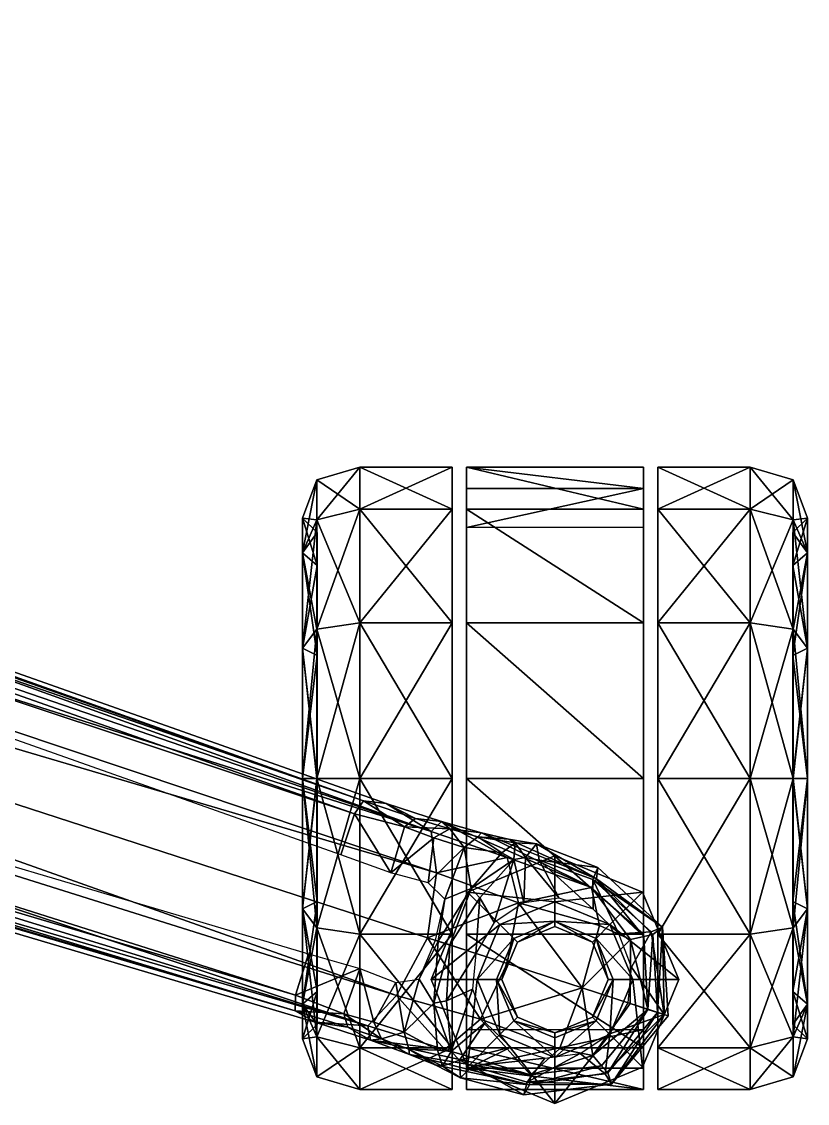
# Model space of a CAD drawing. Header units: inches. Extents: x -13.4 to 13.4, y -1.9 to 24.2.
# Drawn here: x 10.125 to 13.356, y 7.095 to 11.544 of the extents above; entities that cross this region are included whole.
import ezdxf

# ---------------------------------------------------------------- set-up
doc = ezdxf.new("R2010")
doc.units = ezdxf.units.IN
doc.header["$MEASUREMENT"] = 0
doc.layers.add('AFUSE-3D-042', color=42, linetype='Continuous')
doc.layers.add('AFUSE-3D-043', color=43, linetype='Continuous')

msp = doc.modelspace()

# ---------------------------------------------------------------- meshes
at = {"layer": 'AFUSE-3D-042'}
mesh = msp.add_polyface(dxfattribs=at)
corners = [(11.8949, 8.9912, 0.3095), (11.8949, 9.0709, 0.1714), (11.8949, 9.5393, 0.6398), (11.8949, 9.4012, 0.7195), (11.515, 9.0709, 0.1714), (11.515, 9.5393, 0.6398), (11.2804, 8.9668, 0.3519), (11.3398, 8.9371, 0.4033), (11.3398, 9.3074, 0.7736), (11.2804, 9.3588, 0.7439), (11.8949, 9.7107, 1.2795), (11.8949, 9.5513, 1.2795), (11.515, 9.7107, 1.2795), (11.3398, 9.443, 1.2795), (11.2804, 9.5023, 1.2795), (11.8949, 9.5393, 1.9193), (11.8949, 9.4012, 1.8396), (11.515, 9.5393, 1.9193), (11.3398, 9.3074, 1.7854), (11.2804, 9.3588, 1.8151), (11.8949, 9.0709, 2.3876), (11.8949, 8.9912, 2.2496), (11.515, 9.0709, 2.3876), (11.3398, 8.9371, 2.1558), (11.2804, 8.9668, 2.2072), (11.3392, 9.0449, 0.2165), (11.3392, 9.4942, 0.6658), (11.3392, 9.6586, 1.2795), (11.3392, 9.4942, 1.8932), (11.3392, 9.0449, 2.3425), (11.3398, 8.4312, 0.2677), (11.954, 9.5513, 1.2795), (11.954, 9.4012, 1.8396), (11.954, 9.5393, 1.9193), (11.954, 9.7107, 1.2795), (11.954, 8.9912, 2.2496), (11.954, 9.0709, 2.3876), (12.6823, 9.0709, 2.3876), (12.6823, 9.5393, 1.9193), (12.6823, 9.6231, 0.9528), (11.954, 9.6231, 0.9528), (11.954, 9.4637, 0.9528)]
mesh.append_faces([[corners[k] for k in face] for face in [(30, 18, 8)]], dxfattribs={"vtx0": -1, "vtx1": -1, "vtx2": -1})
mesh.append_faces([[corners[k] for k in face] for face in [(0, 1, 2), (2, 3, 0), (1, 4, 5), (5, 2, 1), (6, 7, 8), (8, 9, 6), (3, 2, 10), (10, 11, 3), (2, 5, 12), (12, 10, 2), (9, 8, 13), (13, 14, 9), (11, 10, 15), (15, 16, 11), (10, 12, 17), (17, 15, 10), (14, 13, 18), (18, 19, 14), (16, 15, 20), (20, 21, 16), (15, 17, 22), (22, 20, 15), (19, 18, 23), (23, 24, 19), (25, 26, 5), (5, 4, 25), (26, 27, 12), (12, 5, 26), (27, 28, 17), (17, 12, 27), (28, 29, 22), (22, 17, 28), (6, 9, 26), (26, 25, 6), (9, 14, 27), (27, 26, 9), (14, 19, 28), (28, 27, 14), (19, 24, 29), (29, 28, 19), (18, 13, 8), (31, 32, 33), (33, 34, 31), (32, 35, 36), (36, 33, 32), (33, 36, 37), (34, 33, 38), (39, 40, 34), (31, 34, 40), (40, 41, 31), (41, 40, 39)]], dxfattribs={"vtx2": -1})
mesh = msp.add_polyface(dxfattribs=at)
corners = [(12.7414, 8.9912, 0.3095), (12.7414, 9.4012, 0.7195), (12.7414, 9.5393, 0.6398), (12.7414, 9.0709, 0.1714), (13.1213, 9.5393, 0.6398), (13.1213, 9.0709, 0.1714), (13.3559, 8.9668, 0.3519), (13.3559, 9.3588, 0.7439), (13.2965, 9.3074, 0.7736), (13.2965, 8.9371, 0.4033), (12.7414, 9.5513, 1.2795), (12.7414, 9.7107, 1.2795), (13.1213, 9.7107, 1.2795), (13.3559, 9.5023, 1.2795), (13.2965, 9.443, 1.2795), (12.7414, 9.4012, 1.8396), (12.7414, 9.5393, 1.9193), (13.1213, 9.5393, 1.9193), (13.3559, 9.3588, 1.8151), (13.2965, 9.3074, 1.7854), (12.7414, 8.9912, 2.2496), (12.7414, 9.0709, 2.3876), (13.1213, 9.0709, 2.3876), (13.3559, 8.9668, 2.2072), (13.2965, 8.9371, 2.1558), (13.2971, 9.0449, 0.2165), (13.2971, 9.4942, 0.6658), (13.2971, 9.6586, 1.2795), (13.2971, 9.4942, 1.8932), (13.2971, 9.0449, 2.3425), (13.2965, 8.4312, 2.2913), (13.2965, 8.4312, 0.2677), (12.6823, 9.0709, 2.3876), (12.6823, 9.5393, 1.9193), (11.954, 9.5393, 1.9193), (12.6823, 9.7107, 1.2795), (11.954, 9.7107, 1.2795), (12.6823, 9.6231, 0.9528), (12.6823, 9.4637, 0.9528), (11.954, 9.4637, 0.9528), (12.6823, 9.4012, 1.8396), (12.6823, 9.5513, 1.2795), (12.6823, 8.9912, 2.2496)]
mesh.append_faces([[corners[k] for k in face] for face in [(8, 19, 31)]], dxfattribs={"vtx0": -1, "vtx1": -1, "vtx2": -1})
mesh.append_faces([[corners[k] for k in face] for face in [(0, 1, 2), (2, 3, 0), (3, 2, 4), (4, 5, 3), (6, 7, 8), (8, 9, 6), (1, 10, 11), (11, 2, 1), (2, 11, 12), (12, 4, 2), (7, 13, 14), (14, 8, 7), (10, 15, 16), (16, 11, 10), (11, 16, 17), (17, 12, 11), (13, 18, 19), (19, 14, 13), (15, 20, 21), (21, 16, 15), (16, 21, 22), (22, 17, 16), (18, 23, 24), (24, 19, 18), (25, 5, 4), (4, 26, 25), (26, 4, 12), (12, 27, 26), (27, 12, 17), (17, 28, 27), (28, 17, 22), (22, 29, 28), (6, 25, 26), (26, 7, 6), (7, 26, 27), (27, 13, 7), (13, 27, 28), (28, 18, 13), (18, 28, 29), (29, 23, 18), (8, 14, 19), (19, 24, 30), (32, 33, 34), (33, 35, 36), (36, 35, 37), (37, 38, 39), (35, 33, 40), (40, 41, 35), (41, 38, 37), (37, 35, 41), (33, 32, 42), (42, 40, 33)]], dxfattribs={"vtx2": -1})
mesh = msp.add_polyface(dxfattribs=at)
corners = [(11.8949, 8.4312, 0.1594), (11.8949, 8.4312, 0), (11.8949, 9.0709, 0.1714), (11.8949, 8.9912, 0.3095), (11.515, 8.4312, 0), (11.515, 9.0709, 0.1714), (11.2804, 8.4312, 0.2083), (11.3398, 8.4312, 0.2677), (11.3398, 8.9371, 0.4033), (11.2804, 8.9668, 0.3519), (11.8949, 8.9912, 2.2496), (11.8949, 9.0709, 2.3876), (11.8949, 8.4312, 2.5591), (11.8949, 8.4312, 2.3997), (11.515, 9.0709, 2.3876), (11.515, 8.4312, 2.5591), (11.2804, 8.9668, 2.2072), (11.3398, 8.9371, 2.1558), (11.3398, 8.4312, 2.2913), (11.2804, 8.4312, 2.3507), (11.8949, 7.7914, 2.3876), (11.8949, 7.8711, 2.2496), (11.515, 7.7914, 2.3876), (11.3398, 7.9253, 2.1558), (11.2804, 7.8956, 2.2072), (11.8949, 7.8711, 0.3095), (11.8949, 7.7914, 0.1714), (11.515, 7.7914, 0.1714), (11.2804, 7.8956, 0.3519), (11.3398, 7.9253, 0.4033), (11.3392, 8.4312, 0.0521), (11.3392, 9.0449, 0.2165), (11.3392, 9.0449, 2.3425), (11.3392, 8.4312, 2.507), (11.3392, 7.8174, 2.3425), (11.3392, 7.8174, 0.2165), (11.3398, 9.3074, 1.7854), (11.3398, 7.5549, 1.7854), (11.3398, 9.3074, 0.7736), (11.954, 8.9912, 2.2496), (11.954, 8.4312, 2.3997), (11.954, 8.4312, 2.5591), (11.954, 9.0709, 2.3876), (11.954, 7.8711, 2.2496), (11.954, 7.7914, 2.3876), (12.6823, 7.7914, 2.3876), (12.6823, 8.4312, 2.5591), (11.9579, 7.9638, 2.5581), (11.9579, 7.9638, 2.6614), (12.3179, 8.1129, 2.6614), (11.9579, 7.9638, 2.4559), (12.3179, 8.1129, 2.4559)]
mesh.append_faces([[corners[k] for k in face] for face in [(50, 49, 51)]], dxfattribs={"vtx0": -1})
mesh.append_faces([[corners[k] for k in face] for face in [(37, 18, 36), (7, 37, 36)]], dxfattribs={"vtx0": -1, "vtx1": -1, "vtx2": -1})
mesh.append_faces([[corners[k] for k in face] for face in [(8, 7, 38)]], dxfattribs={"vtx1": -1})
mesh.append_faces([[corners[k] for k in face] for face in [(50, 47, 49)]], dxfattribs={"vtx1": -1, "vtx2": -1})
mesh.append_faces([[corners[k] for k in face] for face in [(0, 1, 2), (2, 3, 0), (1, 4, 5), (5, 2, 1), (6, 7, 8), (8, 9, 6), (10, 11, 12), (12, 13, 10), (11, 14, 15), (15, 12, 11), (16, 17, 18), (18, 19, 16), (13, 12, 20), (20, 21, 13), (12, 15, 22), (19, 18, 23), (23, 24, 19), (25, 26, 1), (1, 0, 25), (26, 27, 4), (4, 1, 26), (28, 29, 7), (7, 6, 28), (30, 31, 5), (5, 4, 30), (32, 33, 15), (15, 14, 32), (33, 34, 22), (22, 15, 33), (35, 30, 4), (4, 27, 35), (6, 9, 31), (31, 30, 6), (16, 19, 33), (33, 32, 16), (19, 24, 34), (34, 33, 19), (28, 6, 30), (30, 35, 28), (18, 17, 36), (39, 40, 41), (41, 42, 39), (40, 43, 44), (44, 41, 40), (41, 44, 45), (42, 41, 46), (47, 48, 49)]], dxfattribs={"vtx2": -1})
mesh = msp.add_polyface(dxfattribs=at)
corners = [(12.7414, 8.4312, 0.1594), (12.7414, 8.9912, 0.3095), (12.7414, 9.0709, 0.1714), (12.7414, 8.4312, 0), (13.1213, 9.0709, 0.1714), (13.1213, 8.4312, 0), (13.3559, 8.4312, 0.2083), (13.3559, 8.9668, 0.3519), (13.2965, 8.9371, 0.4033), (13.2965, 8.4312, 0.2677), (12.7414, 8.9912, 2.2496), (12.7414, 8.4312, 2.3997), (12.7414, 8.4312, 2.5591), (12.7414, 9.0709, 2.3876), (13.1213, 8.4312, 2.5591), (13.1213, 9.0709, 2.3876), (13.3559, 8.9668, 2.2072), (13.3559, 8.4312, 2.3507), (13.2965, 8.4312, 2.2913), (13.2965, 8.9371, 2.1558), (12.7414, 7.8711, 2.2496), (12.7414, 7.7914, 2.3876), (13.1213, 7.7914, 2.3876), (13.3559, 7.8956, 2.2072), (13.2965, 7.9253, 2.1558), (12.7414, 7.8711, 0.3095), (12.7414, 7.7914, 0.1714), (13.1213, 7.7914, 0.1714), (13.3559, 7.8956, 0.3519), (13.2965, 7.9253, 0.4033), (13.2971, 8.4312, 0.0521), (13.2971, 9.0449, 0.2165), (13.2971, 9.0449, 2.3425), (13.2971, 8.4312, 2.507), (13.2971, 7.8174, 2.3425), (13.2971, 7.8174, 0.2165), (13.2965, 9.3074, 1.7854), (13.2965, 7.5549, 1.7854), (13.2965, 9.3074, 0.7736), (12.6823, 7.7914, 2.3876), (12.6823, 8.4312, 2.5591), (11.954, 8.4312, 2.5591), (12.6823, 9.0709, 2.3876), (11.954, 9.0709, 2.3876), (12.6823, 8.4312, 2.3997), (12.6823, 8.9912, 2.2496), (12.6823, 7.8711, 2.2496), (12.6778, 7.9638, 2.4559), (12.3179, 8.1129, 2.4559), (12.3179, 8.1129, 2.6614), (12.6778, 7.9638, 2.6614), (12.6778, 7.9638, 2.5581)]
mesh.append_faces([[corners[k] for k in face] for face in [(47, 49, 51)]], dxfattribs={"vtx0": -1, "vtx1": -1})
mesh.append_faces([[corners[k] for k in face] for face in [(36, 18, 37), (36, 37, 9)]], dxfattribs={"vtx0": -1, "vtx1": -1, "vtx2": -1})
mesh.append_faces([[corners[k] for k in face] for face in [(8, 38, 9)]], dxfattribs={"vtx1": -1})
mesh.append_faces([[corners[k] for k in face] for face in [(0, 1, 2), (2, 3, 0), (3, 2, 4), (4, 5, 3), (6, 7, 8), (8, 9, 6), (10, 11, 12), (12, 13, 10), (13, 12, 14), (14, 15, 13), (16, 17, 18), (18, 19, 16), (11, 20, 21), (21, 12, 11), (12, 21, 22), (22, 14, 12), (17, 23, 24), (24, 18, 17), (25, 0, 3), (3, 26, 25), (26, 3, 5), (5, 27, 26), (28, 6, 9), (9, 29, 28), (30, 5, 4), (4, 31, 30), (32, 15, 14), (14, 33, 32), (33, 14, 22), (22, 34, 33), (35, 27, 5), (5, 30, 35), (6, 30, 31), (31, 7, 6), (16, 32, 33), (33, 17, 16), (17, 33, 34), (34, 23, 17), (28, 35, 30), (30, 6, 28), (39, 40, 41), (40, 42, 43), (42, 40, 44), (44, 45, 42), (40, 39, 46), (46, 44, 40), (47, 48, 49), (49, 50, 51)]], dxfattribs={"vtx2": -1})
mesh = msp.add_polyface(dxfattribs=at)
corners = [(11.515, 7.7914, 2.3876), (11.8949, 7.7914, 2.3876), (11.8949, 8.4312, 2.5591), (11.8949, 7.8711, 2.2496), (11.8949, 7.3231, 1.9193), (11.8949, 7.4611, 1.8396), (11.515, 7.3231, 1.9193), (11.2804, 7.8956, 2.2072), (11.3398, 7.9253, 2.1558), (11.3398, 7.5549, 1.7854), (11.2804, 7.5035, 1.8151), (11.8949, 7.1516, 1.2795), (11.8949, 7.311, 1.2795), (11.515, 7.1516, 1.2795), (11.3398, 7.4193, 1.2795), (11.2804, 7.36, 1.2795), (11.8949, 7.3231, 0.6398), (11.8949, 7.4611, 0.7195), (11.515, 7.3231, 0.6398), (11.3398, 7.5549, 0.7736), (11.2804, 7.5035, 0.7439), (11.8949, 7.7914, 0.1714), (11.8949, 7.8711, 0.3095), (11.515, 7.7914, 0.1714), (11.3398, 7.9253, 0.4033), (11.2804, 7.8956, 0.3519), (11.3392, 7.8174, 2.3425), (11.3392, 7.3682, 1.8932), (11.3392, 7.2037, 1.2795), (11.3392, 7.3682, 0.6658), (11.3392, 7.8174, 0.2165), (11.3398, 8.4312, 0.2677), (11.3398, 8.4312, 2.2913), (11.954, 7.8711, 2.2496), (11.954, 7.4611, 1.8396), (11.954, 7.3231, 1.9193), (12.0914, 7.8303, 2.6614), (11.9579, 7.9638, 2.6614), (11.8088, 7.6039, 2.6614), (11.9976, 7.6039, 2.6614), (11.9579, 7.244, 2.6614), (11.8088, 7.6039, 2.3569), (11.9579, 7.244, 1.9394), (11.9579, 7.9638, 2.5581)]
mesh.append_faces([[corners[k] for k in face] for face in [(31, 19, 9)]], dxfattribs={"vtx0": -1, "vtx1": -1, "vtx2": -1})
mesh.append_faces([[corners[k] for k in face] for face in [(0, 1, 2), (3, 1, 4), (4, 5, 3), (1, 0, 6), (6, 4, 1), (7, 8, 9), (9, 10, 7), (5, 4, 11), (11, 12, 5), (4, 6, 13), (13, 11, 4), (10, 9, 14), (14, 15, 10), (12, 11, 16), (16, 17, 12), (11, 13, 18), (18, 16, 11), (15, 14, 19), (19, 20, 15), (17, 16, 21), (21, 22, 17), (16, 18, 23), (23, 21, 16), (20, 19, 24), (24, 25, 20), (26, 27, 6), (6, 0, 26), (27, 28, 13), (13, 6, 27), (28, 29, 18), (18, 13, 28), (29, 30, 23), (23, 18, 29), (7, 10, 27), (27, 26, 7), (10, 15, 28), (28, 27, 10), (15, 20, 29), (29, 28, 15), (20, 25, 30), (30, 29, 20), (31, 24, 19), (19, 14, 9), (9, 8, 32), (33, 34, 35), (36, 37, 38), (39, 38, 40), (40, 38, 41), (41, 42, 40), (38, 37, 43), (43, 41, 38)]], dxfattribs={"vtx2": -1})
mesh = msp.add_polyface(dxfattribs=at)
corners = [(12.7414, 7.8711, 2.2496), (12.7414, 7.4611, 1.8396), (12.7414, 7.3231, 1.9193), (12.7414, 7.7914, 2.3876), (13.1213, 7.3231, 1.9193), (13.1213, 7.7914, 2.3876), (13.3559, 7.8956, 2.2072), (13.3559, 7.5035, 1.8151), (13.2965, 7.5549, 1.7854), (13.2965, 7.9253, 2.1558), (12.7414, 7.311, 1.2795), (12.7414, 7.1516, 1.2795), (13.1213, 7.1516, 1.2795), (13.3559, 7.36, 1.2795), (13.2965, 7.4193, 1.2795), (12.7414, 7.4611, 0.7195), (12.7414, 7.3231, 0.6398), (13.1213, 7.3231, 0.6398), (13.3559, 7.5035, 0.7439), (13.2965, 7.5549, 0.7736), (12.7414, 7.8711, 0.3095), (12.7414, 7.7914, 0.1714), (13.1213, 7.7914, 0.1714), (13.3559, 7.8956, 0.3519), (13.2965, 7.9253, 0.4033), (13.2971, 7.8174, 2.3425), (13.2971, 7.3682, 1.8932), (13.2971, 7.2037, 1.2795), (13.2971, 7.3682, 0.6658), (13.2971, 7.8174, 0.2165), (13.2965, 8.4312, 2.2913), (13.2965, 8.4312, 0.2677), (12.6823, 7.4611, 1.8396), (12.6823, 7.3231, 1.9193), (12.6823, 7.1516, 1.2795), (12.6823, 7.2392, 0.9528), (12.6823, 7.3986, 0.9528), (12.6823, 7.311, 1.2795), (12.8269, 7.6039, 2.6614), (12.6778, 7.9638, 2.6614), (12.5443, 7.8303, 2.6614), (12.6778, 7.244, 2.6614), (12.6381, 7.6039, 2.6614), (12.6778, 7.244, 1.9394), (12.8269, 7.6039, 2.3569), (12.6778, 7.9638, 2.5581)]
mesh.append_faces([[corners[k] for k in face] for face in [(8, 19, 31)]], dxfattribs={"vtx0": -1, "vtx1": -1, "vtx2": -1})
mesh.append_faces([[corners[k] for k in face] for face in [(0, 1, 2), (2, 3, 0), (3, 2, 4), (4, 5, 3), (6, 7, 8), (8, 9, 6), (1, 10, 11), (11, 2, 1), (2, 11, 12), (12, 4, 2), (7, 13, 14), (14, 8, 7), (10, 15, 16), (16, 11, 10), (11, 16, 17), (17, 12, 11), (13, 18, 19), (19, 14, 13), (15, 20, 21), (21, 16, 15), (16, 21, 22), (22, 17, 16), (18, 23, 24), (24, 19, 18), (25, 5, 4), (4, 26, 25), (26, 4, 12), (12, 27, 26), (27, 12, 17), (17, 28, 27), (28, 17, 22), (22, 29, 28), (6, 25, 26), (26, 7, 6), (7, 26, 27), (27, 13, 7), (13, 27, 28), (28, 18, 13), (18, 28, 29), (29, 23, 18), (30, 9, 8), (8, 14, 19), (19, 24, 31), (32, 33, 34), (35, 36, 37), (37, 34, 35), (38, 39, 40), (41, 38, 42), (41, 43, 44), (44, 38, 41), (38, 44, 45), (45, 39, 38)]], dxfattribs={"vtx2": -1})
mesh = msp.add_polyface(dxfattribs=at)
corners = [(11.954, 7.3231, 1.9193), (11.954, 7.7914, 2.3876), (11.954, 7.8711, 2.2496), (11.954, 7.4611, 1.8396), (11.954, 7.311, 1.2795), (11.954, 7.1516, 1.2795), (11.954, 7.3986, 0.9528), (11.954, 7.2392, 0.9528), (12.6823, 7.1516, 1.2795), (12.6823, 7.3231, 1.9193), (12.6823, 7.3986, 0.9528), (11.9579, 7.9638, 2.6614), (12.0914, 7.8303, 2.6614), (12.3179, 7.9241, 2.6614), (12.3179, 8.1129, 2.6614), (11.8088, 7.6039, 2.6614), (11.9976, 7.6039, 2.6614), (11.9579, 7.244, 2.6614), (12.0914, 7.3775, 2.6614), (12.3179, 7.0949, 2.6614), (12.3179, 7.2837, 2.6614), (12.0914, 7.8303, 2.7835), (12.1484, 7.7734, 2.7835), (12.3179, 7.8436, 2.7835), (12.3179, 7.9241, 2.7835), (11.9976, 7.6039, 2.7835), (12.0781, 7.6039, 2.7835), (12.0914, 7.3775, 2.7835), (12.1484, 7.4344, 2.7835), (12.3179, 7.2837, 2.7835), (12.3179, 7.3642, 2.7835), (12.1633, 7.7585, 2.8622), (12.3179, 7.8225, 2.8622), (12.0993, 7.6039, 2.8622), (12.1633, 7.4493, 2.8622), (12.3179, 7.3853, 2.8622), (12.1633, 7.7585, 3.6496), (12.0993, 7.6039, 3.6496), (12.1633, 7.4493, 3.6496), (12.3179, 7.3853, 3.6496), (12.3179, 7.0949, 1.2673), (12.3179, 7.0949, 1.7393), (11.9579, 7.244, 1.7393), (12.1065, 7.1824, 1.2673), (11.9579, 7.244, 1.9394), (12.3179, 7.0949, 1.9394)]
mesh.append_faces([[corners[k] for k in face] for face in [(0, 1, 2), (3, 4, 5), (5, 0, 3), (4, 6, 7), (7, 5, 4), (0, 5, 8), (1, 0, 9), (8, 5, 7), (7, 6, 10), (11, 12, 13), (13, 14, 11), (15, 16, 12), (17, 18, 16), (19, 20, 18), (18, 17, 19), (21, 22, 23), (23, 24, 21), (25, 26, 22), (22, 21, 25), (27, 28, 26), (26, 25, 27), (29, 30, 28), (28, 27, 29), (21, 24, 13), (13, 12, 21), (25, 21, 12), (12, 16, 25), (27, 25, 16), (16, 18, 27), (29, 27, 18), (18, 20, 29), (31, 32, 23), (23, 22, 31), (33, 31, 22), (22, 26, 33), (34, 33, 26), (26, 28, 34), (35, 34, 28), (28, 30, 35), (32, 31, 36), (37, 36, 31), (31, 33, 37), (38, 37, 33), (33, 34, 38), (39, 38, 34), (34, 35, 39), (40, 41, 42), (42, 43, 40), (19, 17, 44), (44, 45, 19), (45, 44, 42), (42, 41, 45)]], dxfattribs={"vtx2": -1})
mesh = msp.add_polyface(dxfattribs=at)
corners = [(12.6823, 7.1516, 1.2795), (12.6823, 7.3231, 1.9193), (11.954, 7.3231, 1.9193), (12.6823, 7.7914, 2.3876), (11.954, 7.7914, 2.3876), (11.954, 7.2392, 0.9528), (12.6823, 7.2392, 0.9528), (12.6823, 7.3986, 0.9528), (12.6823, 7.4611, 1.8396), (12.6823, 7.8711, 2.2496), (12.6823, 7.311, 1.2795), (12.1633, 7.7585, 3.6496), (12.3179, 7.8225, 3.6496), (12.3179, 7.8225, 2.8622), (12.6778, 7.9638, 2.6614), (12.3179, 8.1129, 2.6614), (12.3179, 7.9241, 2.6614), (12.5443, 7.8303, 2.6614), (12.6381, 7.6039, 2.6614), (12.8269, 7.6039, 2.6614), (12.5443, 7.3775, 2.6614), (12.6778, 7.244, 2.6614), (12.3179, 7.0949, 2.6614), (12.3179, 7.2837, 2.6614), (12.5443, 7.8303, 2.7835), (12.3179, 7.9241, 2.7835), (12.3179, 7.8436, 2.7835), (12.4874, 7.7734, 2.7835), (12.6381, 7.6039, 2.7835), (12.5576, 7.6039, 2.7835), (12.5443, 7.3775, 2.7835), (12.4874, 7.4344, 2.7835), (12.3179, 7.2837, 2.7835), (12.3179, 7.3642, 2.7835), (12.4724, 7.7585, 2.8622), (12.5364, 7.6039, 2.8622), (12.4724, 7.4493, 2.8622), (12.3179, 7.3853, 2.8622), (12.4724, 7.7585, 3.6496), (12.5364, 7.6039, 3.6496), (12.4724, 7.4493, 3.6496), (12.3179, 7.3853, 3.6496), (12.3179, 7.0949, 1.2673), (12.5292, 7.1824, 1.2673), (12.6778, 7.244, 1.7393), (12.3179, 7.0949, 1.7393), (12.3179, 7.0949, 1.9394), (12.6778, 7.244, 1.9394)]
mesh.append_faces([[corners[k] for k in face] for face in [(0, 1, 2), (1, 3, 4), (5, 6, 0), (7, 6, 5), (3, 1, 8), (8, 9, 3), (0, 10, 8), (11, 12, 13), (14, 15, 16), (16, 17, 14), (17, 18, 19), (18, 20, 21), (22, 21, 20), (20, 23, 22), (24, 25, 26), (26, 27, 24), (28, 24, 27), (27, 29, 28), (30, 28, 29), (29, 31, 30), (32, 30, 31), (31, 33, 32), (24, 17, 16), (16, 25, 24), (28, 18, 17), (17, 24, 28), (30, 20, 18), (18, 28, 30), (32, 23, 20), (20, 30, 32), (34, 27, 26), (26, 13, 34), (35, 29, 27), (27, 34, 35), (36, 31, 29), (29, 35, 36), (37, 33, 31), (31, 36, 37), (38, 34, 13), (13, 12, 38), (39, 35, 34), (34, 38, 39), (40, 36, 35), (35, 39, 40), (41, 37, 36), (36, 40, 41), (42, 43, 44), (44, 45, 42), (22, 46, 47), (47, 21, 22), (46, 45, 44), (44, 47, 46)]], dxfattribs={"vtx2": -1})
at = {"layer": 'AFUSE-3D-043'}
mesh = msp.add_polyface(dxfattribs=at)
corners = [(0.8275, 9.9063, 5.4861), (1.0572, 10.1532, 5.502), (1.1032, 10.0899, 5.5339), (1.1228, 10.063, 5.9339), (0.9187, 9.8508, 5.9183), (11.5491, 7.4132, 3.9817), (2.1028, 10.309, 7.3127), (2.0817, 10.1752, 5.7844), (2.281, 10.4921, 7.661), (2.4284, 10.8191, 7.7574), (11.6664, 7.5379, 4.219), (1.7634, 10.2368, 5.8629), (1.7355, 10.3842, 7.4757), (1.3876, 10.1915, 5.9183), (1.35, 10.3317, 7.5837), (1.8175, 10.6424, 7.8767), (1.2513, 10.653, 8.0727), (1.0369, 10.1812, 7.6198), (0.8466, 10.4431, 8.1056), (11.2504, 7.4751, 3.1934), (2.0715, 10.2058, 5.411), (2.0794, 10.2658, 5.3582), (11.2512, 7.5398, 3.1377), (11.3322, 7.4288, 3.4404), (1.7413, 10.3312, 5.4314), (1.7481, 10.2705, 5.4779), (1.363, 10.2954, 5.4861), (1.3878, 10.2231, 5.5361), (2.1303, 10.4296, 5.3662), (1.7535, 10.524, 5.4526), (1.3275, 10.5604, 5.5156), (0.8861, 10.3887, 5.5266), (2.5264, 11.5437, 5.7844), (2.4648, 11.4231, 7.3127), (11.8091, 8.2134, 3.9817), (2.5013, 11.1702, 7.661), (11.8307, 8.0436, 4.219), (2.4713, 11.4718, 5.3582), (2.5002, 11.525, 5.411), (11.531, 8.3389, 3.1934), (2.4161, 11.3094, 5.3662), (11.4937, 8.2861, 3.1377)]
mesh.append_faces([[corners[k] for k in face] for face in [(0, 1, 2), (2, 3, 4), (5, 6, 7), (8, 6, 5), (9, 8, 10), (11, 7, 6), (6, 12, 11), (13, 11, 12), (12, 14, 13), (15, 12, 6), (6, 8, 15), (16, 14, 12), (3, 13, 14), (14, 17, 3), (18, 17, 14), (14, 16, 18), (19, 20, 21), (21, 22, 19), (19, 23, 7), (7, 20, 19), (24, 21, 20), (20, 25, 24), (26, 24, 25), (25, 27, 26), (2, 1, 26), (26, 27, 2), (13, 3, 2), (2, 27, 13), (11, 13, 27), (27, 25, 11), (7, 11, 25), (25, 20, 7), (22, 21, 28), (29, 28, 21), (21, 24, 29), (30, 29, 24), (24, 26, 30), (31, 30, 26), (26, 1, 31), (32, 33, 34), (34, 33, 35), (36, 35, 9), (37, 38, 39), (39, 38, 32), (40, 37, 41)]], dxfattribs={"vtx2": -1})
mesh = msp.add_polyface(dxfattribs=at)
corners = [(2.0817, 10.1752, 5.7844), (11.3322, 7.4288, 3.4404), (11.5491, 7.4132, 3.9817), (11.5598, 7.3554, 3.319), (11.8656, 7.3165, 3.8734), (11.6664, 7.5379, 4.219), (2.281, 10.4921, 7.661), (11.7936, 7.7761, 4.2971), (2.4284, 10.8191, 7.7574), (11.4495, 7.4631, 3.0404), (11.4661, 7.4081, 3.095), (11.2504, 7.4751, 3.1934), (11.2512, 7.5398, 3.1377), (11.605, 7.3604, 3.0051), (11.5732, 7.4285, 2.9595), (11.6979, 7.387, 2.8542), (11.7177, 7.3179, 2.8911), (11.8352, 7.3139, 2.6708), (11.7194, 7.296, 3.1586), (11.825, 7.253, 2.9894), (11.8197, 7.5072, 2.6758), (11.759, 7.6057, 2.8513), (11.663, 7.5921, 2.9438), (11.515, 7.6489, 3.0498), (11.305, 7.7102, 3.1431), (2.1303, 10.4296, 5.3662), (11.8091, 8.2134, 3.9817), (11.6244, 8.3283, 3.4404), (2.5264, 11.5437, 5.7844), (11.8517, 8.254, 3.319), (2.5013, 11.1702, 7.661), (11.8307, 8.0436, 4.219), (11.531, 8.3389, 3.1934), (11.4937, 8.2861, 3.1377), (2.4713, 11.4718, 5.3582), (11.6992, 8.2316, 3.0404), (11.745, 8.2663, 3.095), (11.8854, 8.2233, 3.0051), (11.8196, 8.1869, 2.9595), (11.7961, 8.0017, 2.9438), (11.643, 8.0428, 3.0498), (11.437, 8.1166, 3.1431), (2.4161, 11.3094, 5.3662)]
mesh.append_faces([[corners[k] for k in face] for face in [(0, 1, 2), (3, 4, 2), (2, 1, 3), (5, 2, 4), (2, 5, 6), (5, 7, 8), (9, 10, 11), (11, 12, 9), (13, 10, 9), (9, 14, 13), (15, 16, 13), (13, 14, 15), (16, 15, 17), (18, 13, 16), (16, 19, 18), (10, 3, 1), (1, 11, 10), (3, 10, 13), (13, 18, 3), (20, 17, 15), (15, 21, 20), (15, 14, 22), (22, 21, 15), (14, 9, 23), (23, 22, 14), (23, 9, 12), (12, 24, 23), (25, 24, 12), (26, 27, 28), (29, 27, 26), (30, 31, 26), (8, 7, 31), (32, 33, 34), (35, 33, 32), (32, 36, 35), (35, 36, 37), (36, 32, 27), (27, 29, 36), (28, 27, 32), (38, 39, 40), (40, 35, 38), (40, 41, 33), (33, 35, 40), (33, 41, 42)]], dxfattribs={"vtx2": -1})
mesh = msp.add_polyface(dxfattribs=at)
corners = [(11.7194, 7.296, 3.1586), (11.825, 7.253, 2.9894), (12.2135, 7.1717, 3.2537), (11.929, 7.2002, 2.7059), (12.2181, 7.2121, 3.7156), (11.8656, 7.3165, 3.8734), (11.5598, 7.3554, 3.319), (12.0124, 7.4405, 4.1025), (11.6664, 7.5379, 4.219), (12.1212, 7.6697, 4.1842), (11.7936, 7.7761, 4.2971), (11.8352, 7.3139, 2.6708), (11.8562, 7.2485, 2.6886), (11.7177, 7.3179, 2.8911), (11.8916, 7.3077, 2.6299), (11.9256, 7.2727, 2.6296), (11.9787, 7.2483, 2.6294), (11.8197, 7.5072, 2.6758), (11.8719, 7.5162, 2.6296), (11.8374, 7.7619, 2.6864), (11.8857, 7.7462, 2.6304), (11.759, 7.6057, 2.8513), (11.8262, 7.7655, 2.7849), (12.0306, 7.4272, 2.6292), (12.1365, 7.3259, 2.6306), (11.9791, 7.5644, 2.6283), (11.9926, 7.7115, 2.628), (11.8091, 8.2134, 3.9817), (12.122, 8.1056, 3.8734), (11.8517, 8.254, 3.319), (11.8307, 8.0436, 4.219), (12.1679, 7.919, 4.1025), (11.8854, 8.2233, 3.0051), (11.8196, 8.1869, 2.9595), (11.6992, 8.2316, 3.0404), (11.9449, 8.1472, 2.8542), (12.0015, 8.1914, 2.8911), (12.0989, 8.1256, 2.6708), (12.0158, 8.2081, 3.1586), (11.745, 8.2663, 3.095), (11.9728, 7.9783, 2.6758), (11.8658, 7.9343, 2.8513), (12.0097, 7.9404, 2.6296), (11.7961, 8.0017, 2.9438)]
mesh.append_faces([[corners[k] for k in face] for face in [(0, 1, 2), (2, 1, 3), (4, 5, 6), (6, 0, 4), (5, 7, 8), (7, 9, 10), (10, 8, 7), (11, 12, 13), (12, 3, 1), (1, 13, 12), (12, 11, 14), (14, 15, 12), (3, 12, 15), (15, 16, 3), (17, 18, 14), (14, 11, 17), (17, 19, 20), (20, 18, 17), (19, 17, 21), (21, 22, 19), (15, 14, 23), (16, 15, 24), (14, 18, 25), (25, 23, 14), (18, 20, 26), (26, 25, 18), (27, 28, 29), (28, 27, 30), (31, 30, 10), (32, 33, 34), (35, 33, 32), (32, 36, 35), (37, 35, 36), (36, 32, 38), (29, 38, 32), (32, 39, 29), (40, 41, 35), (35, 37, 40), (40, 42, 20), (20, 19, 40), (35, 41, 43), (43, 33, 35), (19, 22, 41), (41, 40, 19), (26, 20, 42)]], dxfattribs={"vtx2": -1})
mesh = msp.add_polyface(dxfattribs=at)
corners = [(12.4885, 8.0183, 3.2537), (12.1265, 8.1809, 2.9894), (12.0158, 8.2081, 3.1586), (12.4686, 7.9829, 3.7156), (12.2417, 8.1624, 2.7059), (12.4943, 8.0654, 2.7371), (11.8517, 8.254, 3.319), (12.122, 8.1056, 3.8734), (12.7597, 7.819, 2.7214), (12.7207, 7.7891, 3.2715), (12.6831, 7.7818, 3.7073), (12.1679, 7.919, 4.1025), (12.5012, 7.8263, 3.9663), (11.8307, 8.0436, 4.219), (11.7936, 7.7761, 4.2971), (12.1212, 7.6697, 4.1842), (12.6284, 7.7688, 3.8806), (12.0015, 8.1914, 2.8911), (12.1543, 8.1662, 2.6886), (12.0989, 8.1256, 2.6708), (12.4739, 8.0154, 2.6301), (12.2536, 8.0944, 2.6294), (12.7134, 7.7999, 2.6309), (12.1963, 8.1058, 2.6296), (12.1482, 8.0974, 2.6299), (11.9728, 7.9783, 2.6758), (12.0097, 7.9404, 2.6296), (12.4297, 7.5694, 4.061), (12.7669, 7.4599, 2.6494), (12.581, 7.7922, 2.6335), (12.4751, 7.8935, 2.6321), (12.6325, 7.655, 2.6344), (12.3357, 7.9388, 2.6306), (12.1904, 7.9191, 2.6292), (12.0681, 7.8384, 2.6283), (11.9926, 7.7115, 2.628)]
mesh.append_faces([[corners[k] for k in face] for face in [(0, 1, 2), (2, 3, 0), (4, 1, 0), (0, 5, 4), (3, 2, 6), (6, 7, 3), (8, 5, 0), (0, 9, 8), (0, 3, 10), (10, 9, 0), (11, 12, 3), (3, 7, 11), (13, 11, 7), (14, 15, 11), (16, 10, 3), (3, 12, 16), (17, 18, 19), (2, 1, 17), (18, 17, 1), (1, 4, 18), (5, 20, 21), (21, 4, 5), (8, 22, 20), (20, 5, 8), (18, 23, 24), (24, 19, 18), (4, 21, 23), (23, 18, 4), (25, 19, 24), (24, 26, 25), (11, 15, 27), (27, 12, 11), (16, 12, 27), (28, 22, 8), (20, 29, 30), (30, 21, 20), (22, 31, 29), (29, 20, 22), (23, 32, 33), (33, 24, 23), (21, 30, 32), (32, 23, 21), (24, 33, 34), (34, 26, 24), (26, 34, 35)]], dxfattribs={"vtx2": -1})
mesh = msp.add_polyface(dxfattribs=at)
corners = [(12.2135, 7.1717, 3.2537), (12.2181, 7.2121, 3.7156), (11.7194, 7.296, 3.1586), (11.929, 7.2002, 2.7059), (12.1905, 7.1302, 2.7371), (12.55, 7.1735, 2.7214), (12.536, 7.2207, 3.2715), (12.5099, 7.2487, 3.7073), (12.7402, 7.4685, 3.2514), (12.7005, 7.4814, 3.7085), (12.0124, 7.4405, 4.1025), (11.8656, 7.3165, 3.8734), (12.3366, 7.3196, 3.9663), (12.6269, 7.5054, 3.9171), (12.4732, 7.2914, 3.8806), (11.9787, 7.2483, 2.6294), (12.2033, 7.1827, 2.6301), (12.5238, 7.2162, 2.6309), (12.7834, 7.4545, 2.7293), (12.4297, 7.5694, 4.061), (12.1212, 7.6697, 4.1842), (12.7669, 7.4599, 2.6494), (12.2759, 7.2806, 2.6321), (12.4212, 7.3003, 2.6335), (12.5435, 7.381, 2.6344), (12.619, 7.5079, 2.6347), (12.0306, 7.4272, 2.6292), (12.1365, 7.3259, 2.6306), (11.9256, 7.2727, 2.6296), (12.7207, 7.7891, 3.2715), (12.6831, 7.7818, 3.7073), (12.6284, 7.7688, 3.8806), (12.7597, 7.819, 2.7214), (12.6325, 7.655, 2.6344), (12.7134, 7.7999, 2.6309)]
mesh.append_faces([[corners[k] for k in face] for face in [(0, 1, 2), (3, 4, 0), (5, 6, 0), (0, 4, 5), (0, 6, 7), (7, 1, 0), (6, 8, 9), (9, 7, 6), (10, 11, 1), (1, 12, 10), (9, 13, 14), (14, 7, 9), (14, 12, 1), (1, 7, 14), (4, 3, 15), (15, 16, 4), (5, 4, 16), (16, 17, 5), (8, 6, 5), (5, 18, 8), (10, 12, 19), (19, 20, 10), (19, 12, 14), (14, 13, 19), (5, 17, 21), (21, 18, 5), (16, 15, 22), (22, 23, 16), (17, 16, 23), (23, 24, 17), (21, 17, 24), (24, 25, 21), (26, 27, 28), (27, 22, 15), (29, 30, 9), (9, 8, 29), (9, 30, 31), (31, 13, 9), (8, 18, 32), (32, 29, 8), (19, 13, 31), (32, 18, 21), (21, 25, 33), (33, 34, 21)]], dxfattribs={"vtx2": -1})

doc.saveas('drawing.dxf')
